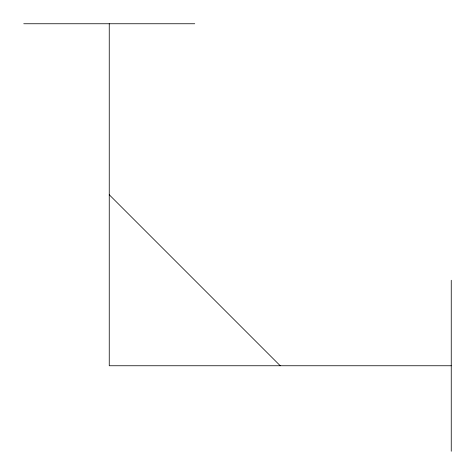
<?xml version="1.0" encoding="UTF-8"?>
<svg xmlns="http://www.w3.org/2000/svg" width="475" height="475" viewBox="0 0 475 475"><rect width="100%" height="100%" fill="white"/><g stroke="black" fill="none" stroke-linecap="round" stroke-linejoin="round"><path stroke-width="0.71" d="M23.75 23.75L194.75 23.75M451.25 365.75L109.25 365.75L109.25 23.75M109.25 194.75L280.25 365.75M451.25 280.25L451.25 451.25"/></g></svg>
